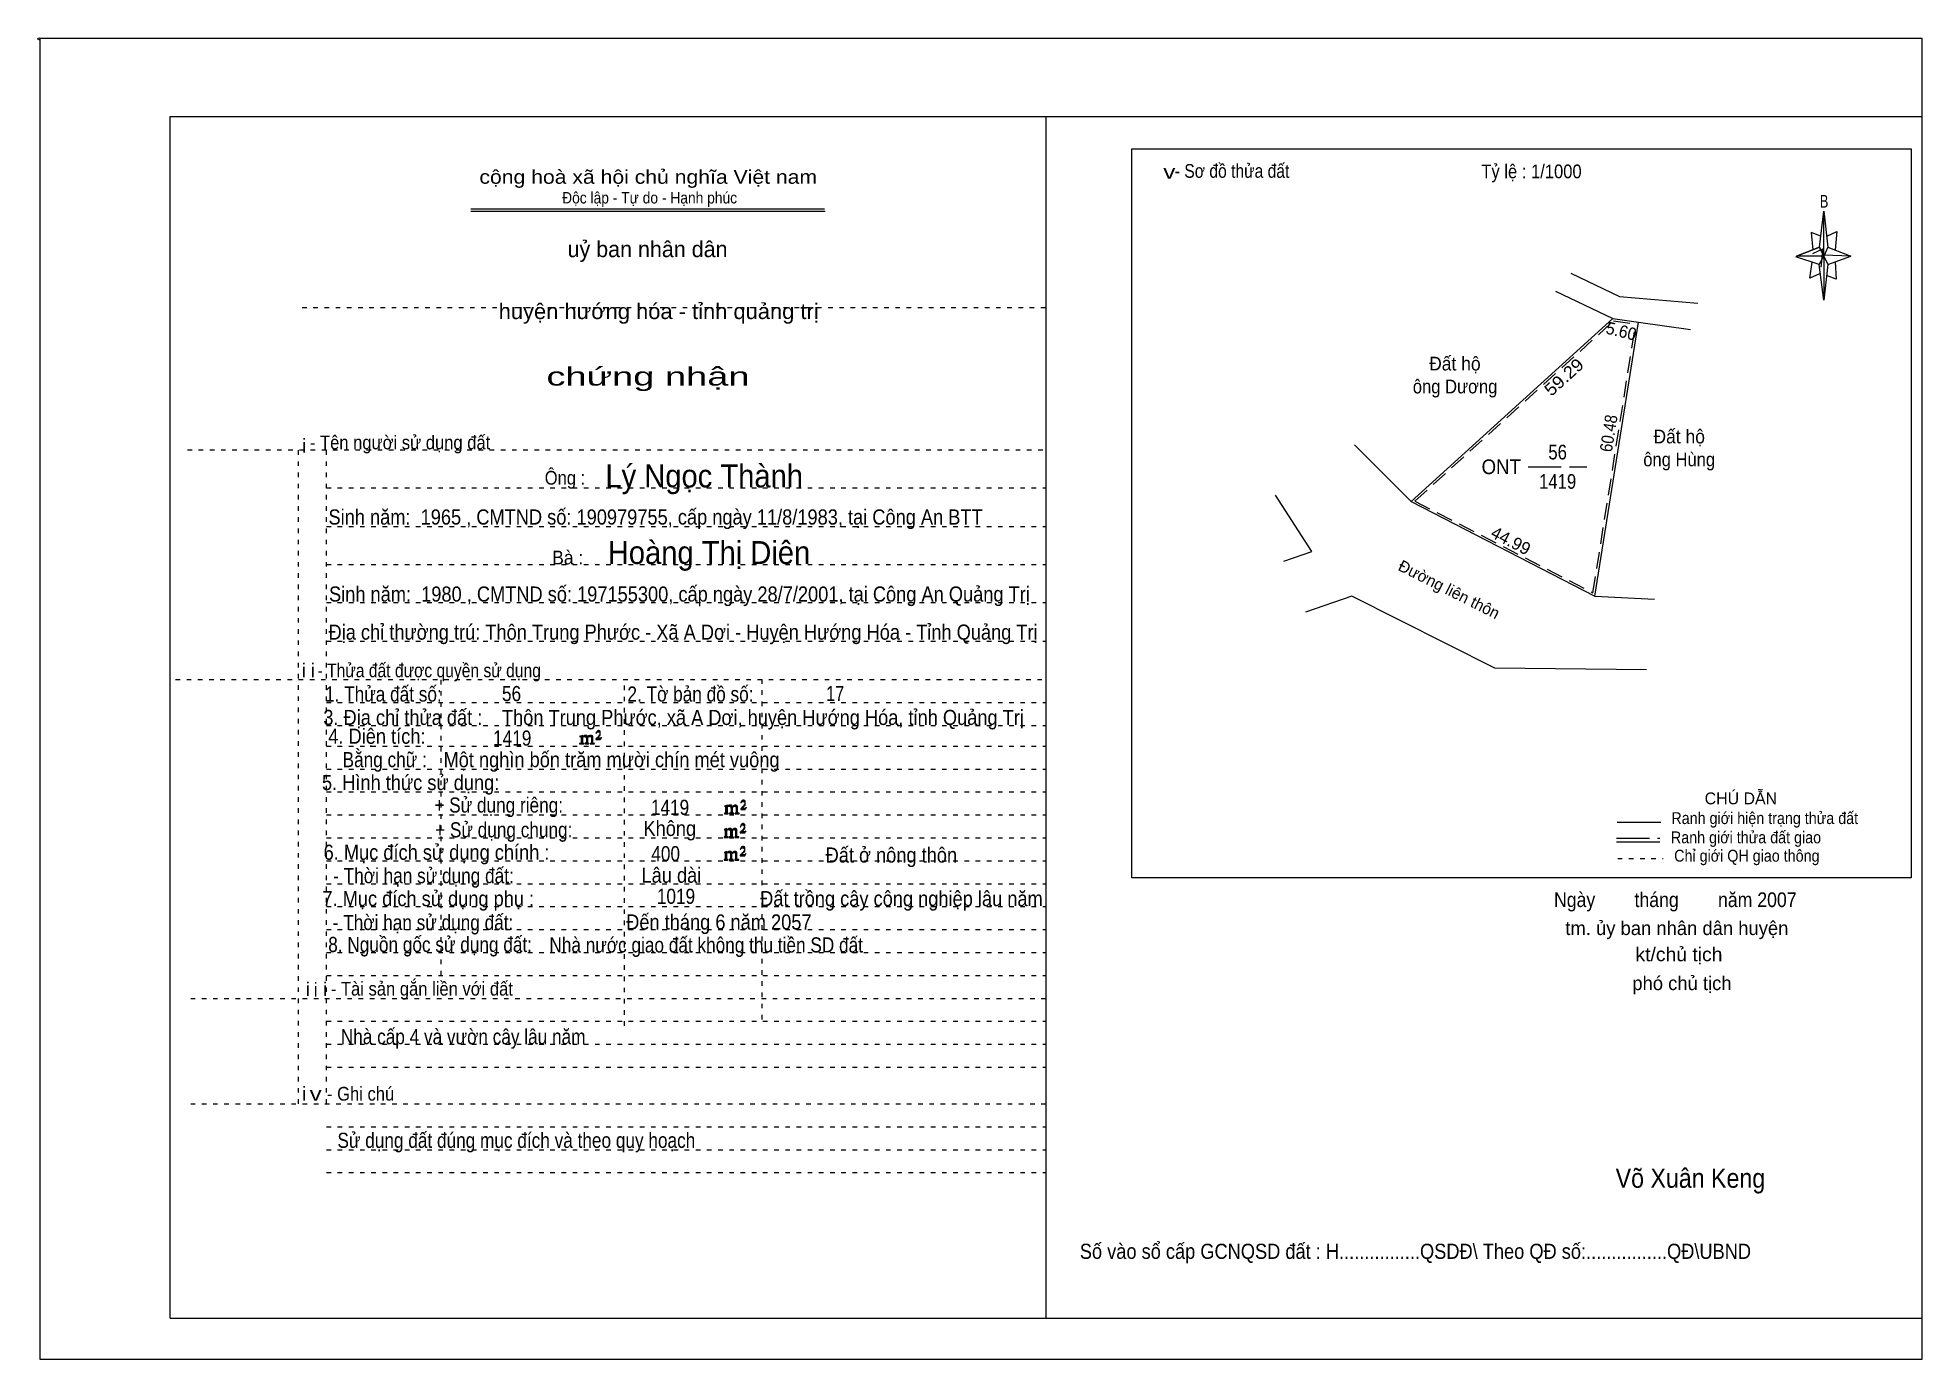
# Model space of a CAD drawing. Header units: centimetres. Extents: x -1.6 to 39.5, y -3.3 to 25.5.
import ezdxf
from ezdxf.enums import TextEntityAlignment as Align

# ---------------------------------------------------------------- set-up
doc = ezdxf.new("R2010")
doc.units = ezdxf.units.CM
doc.header["$LTSCALE"] = 0.12
for name, pattern in [('DOTTED', [1.5, 0.3, -1.2]), ('LONG_DASHED', [7.5, 6, -1.5]), ('MEDIUM_DASHED', [4.5, 3, -1.5])]:
    doc.linetypes.add(name, pattern=pattern)
for name, color, linetype, lineweight in [('1', 7, 'DOTTED', 13), ('10', 7, 'Continuous', 13), ('33', 7, 'LONG_DASHED', 13), ('4', 7, 'Continuous', 13), ('5', 7, 'Continuous', 13), ('50', 7, 'Continuous', 13)]:
    doc.layers.add(name, color=color, linetype=linetype, lineweight=lineweight)
doc.layers.add('30', color=7, linetype='Continuous')

msp = doc.modelspace()

# ---------------------------------------------------------------- hatches: boundary and pattern name
at = {"layer": '50'}
for points in [[(10.27, 10.13), (10.27, 10.12), (10.27, 10.11), (10.25, 10.11), (10.24, 10.11), (10.24, 10.1), (10.33, 10.1), (10.33, 10.11), (10.32, 10.11), (10.31, 10.11), (10.31, 10.12), (10.31, 10.13), (10.31, 10.24), (10.31, 10.25), (10.32, 10.26), (10.34, 10.26), (10.35, 10.26), (10.36, 10.26), (10.37, 10.25), (10.39, 10.22), (10.39, 10.13), (10.37, 10.12), (10.37, 10.11), (10.36, 10.11), (10.35, 10.11), (10.35, 10.1), (10.44, 10.1), (10.44, 10.11), (10.43, 10.11), (10.42, 10.11), (10.42, 10.12), (10.42, 10.13), (10.42, 10.24), (10.44, 10.26), (10.45, 10.26), (10.46, 10.26), (10.49, 10.26), (10.49, 10.25), (10.5, 10.24), (10.5, 10.22), (10.5, 10.13), (10.5, 10.12), (10.49, 10.11), (10.49, 10.11), (10.47, 10.11), (10.47, 10.1), (10.56, 10.1), (10.56, 10.11), (10.55, 10.11), (10.54, 10.11), (10.53, 10.12), (10.53, 10.13), (10.53, 10.2), (10.53, 10.25), (10.53, 10.26), (10.52, 10.27), (10.5, 10.28), (10.47, 10.28), (10.46, 10.28), (10.44, 10.27), (10.41, 10.25), (10.41, 10.26), (10.4, 10.28), (10.39, 10.28), (10.37, 10.28), (10.35, 10.28), (10.34, 10.28), (10.32, 10.26), (10.31, 10.26), (10.31, 10.25), (10.31, 10.25), (10.31, 10.26), (10.31, 10.28), (10.24, 10.26), (10.24, 10.26), (10.25, 10.26), (10.27, 10.25), (10.27, 10.24), (10.27, 10.23)], [(10.69, 10.19), (10.72, 10.24), (10.72, 10.24), (10.71, 10.22), (10.69, 10.22), (10.68, 10.22), (10.63, 10.22), (10.66, 10.26), (10.67, 10.27), (10.69, 10.28), (10.69, 10.3), (10.69, 10.32), (10.69, 10.34), (10.69, 10.35), (10.69, 10.37), (10.68, 10.38), (10.67, 10.38), (10.66, 10.39), (10.65, 10.39), (10.63, 10.38), (10.63, 10.38), (10.62, 10.37), (10.61, 10.35), (10.59, 10.33), (10.61, 10.33), (10.61, 10.35), (10.62, 10.35), (10.63, 10.36), (10.65, 10.36), (10.66, 10.36), (10.67, 10.35), (10.68, 10.35), (10.68, 10.32), (10.68, 10.3), (10.66, 10.28), (10.66, 10.26), (10.65, 10.25), (10.59, 10.2), (10.59, 10.19)], [(13.42, 8.61), (13.42, 8.6), (13.42, 8.59), (13.41, 8.59), (13.4, 8.59), (13.4, 8.57), (13.48, 8.57), (13.48, 8.59), (13.47, 8.59), (13.46, 8.59), (13.46, 8.6), (13.46, 8.61), (13.46, 8.72), (13.46, 8.73), (13.47, 8.74), (13.5, 8.74), (13.51, 8.74), (13.52, 8.74), (13.53, 8.73), (13.54, 8.69), (13.54, 8.61), (13.53, 8.6), (13.53, 8.59), (13.52, 8.59), (13.51, 8.59), (13.51, 8.57), (13.6, 8.57), (13.6, 8.59), (13.58, 8.59), (13.57, 8.59), (13.57, 8.6), (13.57, 8.61), (13.57, 8.72), (13.6, 8.74), (13.61, 8.74), (13.62, 8.74), (13.64, 8.74), (13.64, 8.73), (13.65, 8.72), (13.65, 8.69), (13.65, 8.61), (13.65, 8.6), (13.64, 8.59), (13.64, 8.59), (13.63, 8.59), (13.63, 8.57), (13.72, 8.57), (13.72, 8.59), (13.7, 8.59), (13.69, 8.59), (13.68, 8.6), (13.68, 8.61), (13.68, 8.68), (13.68, 8.73), (13.68, 8.74), (13.67, 8.75), (13.65, 8.76), (13.63, 8.76), (13.62, 8.76), (13.6, 8.75), (13.56, 8.73), (13.56, 8.74), (13.55, 8.76), (13.54, 8.76), (13.53, 8.76), (13.51, 8.76), (13.5, 8.76), (13.47, 8.74), (13.46, 8.74), (13.46, 8.73), (13.46, 8.73), (13.46, 8.74), (13.46, 8.76), (13.4, 8.74), (13.4, 8.74), (13.41, 8.74), (13.42, 8.73), (13.42, 8.72), (13.42, 8.71)], [(13.85, 8.67), (13.87, 8.72), (13.87, 8.72), (13.86, 8.69), (13.85, 8.69), (13.84, 8.69), (13.78, 8.69), (13.82, 8.74), (13.83, 8.75), (13.85, 8.76), (13.85, 8.78), (13.85, 8.79), (13.85, 8.82), (13.85, 8.83), (13.85, 8.85), (13.84, 8.86), (13.83, 8.86), (13.82, 8.87), (13.8, 8.87), (13.78, 8.86), (13.78, 8.86), (13.77, 8.85), (13.76, 8.83), (13.75, 8.81), (13.76, 8.81), (13.76, 8.83), (13.77, 8.83), (13.78, 8.84), (13.8, 8.84), (13.82, 8.84), (13.83, 8.83), (13.84, 8.83), (13.84, 8.79), (13.84, 8.78), (13.82, 8.76), (13.82, 8.74), (13.8, 8.73), (13.75, 8.68), (13.75, 8.67)], [(13.41, 8.09), (13.41, 8.08), (13.41, 8.07), (13.4, 8.07), (13.39, 8.07), (13.39, 8.06), (13.48, 8.06), (13.48, 8.07), (13.47, 8.07), (13.45, 8.07), (13.45, 8.08), (13.45, 8.09), (13.45, 8.2), (13.45, 8.21), (13.47, 8.23), (13.49, 8.23), (13.5, 8.23), (13.51, 8.23), (13.52, 8.21), (13.53, 8.18), (13.53, 8.09), (13.52, 8.08), (13.52, 8.07), (13.51, 8.07), (13.5, 8.07), (13.5, 8.06), (13.59, 8.06), (13.59, 8.07), (13.58, 8.07), (13.57, 8.07), (13.57, 8.08), (13.57, 8.09), (13.57, 8.2), (13.59, 8.23), (13.6, 8.23), (13.61, 8.23), (13.63, 8.23), (13.63, 8.21), (13.64, 8.2), (13.64, 8.18), (13.64, 8.09), (13.64, 8.08), (13.63, 8.07), (13.63, 8.07), (13.62, 8.07), (13.62, 8.06), (13.71, 8.06), (13.71, 8.07), (13.7, 8.07), (13.69, 8.07), (13.67, 8.08), (13.67, 8.09), (13.67, 8.17), (13.67, 8.21), (13.67, 8.23), (13.66, 8.24), (13.64, 8.25), (13.62, 8.25), (13.61, 8.25), (13.59, 8.24), (13.55, 8.21), (13.55, 8.23), (13.54, 8.25), (13.53, 8.25), (13.52, 8.25), (13.5, 8.25), (13.49, 8.25), (13.47, 8.23), (13.45, 8.23), (13.45, 8.21), (13.45, 8.21), (13.45, 8.23), (13.45, 8.25), (13.39, 8.23), (13.39, 8.23), (13.4, 8.23), (13.41, 8.21), (13.41, 8.2), (13.41, 8.19)], [(13.84, 8.16), (13.86, 8.2), (13.86, 8.2), (13.85, 8.18), (13.84, 8.18), (13.83, 8.18), (13.77, 8.18), (13.81, 8.23), (13.82, 8.24), (13.84, 8.25), (13.84, 8.27), (13.84, 8.28), (13.84, 8.3), (13.84, 8.31), (13.84, 8.34), (13.83, 8.35), (13.82, 8.35), (13.81, 8.36), (13.8, 8.36), (13.77, 8.35), (13.77, 8.35), (13.76, 8.34), (13.75, 8.31), (13.74, 8.29), (13.75, 8.29), (13.75, 8.31), (13.76, 8.31), (13.77, 8.33), (13.8, 8.33), (13.81, 8.33), (13.82, 8.31), (13.83, 8.31), (13.83, 8.28), (13.83, 8.27), (13.81, 8.25), (13.81, 8.23), (13.8, 8.21), (13.74, 8.17), (13.74, 8.16)], [(13.84, 7.66), (13.86, 7.71), (13.86, 7.71), (13.85, 7.68), (13.84, 7.68), (13.83, 7.68), (13.77, 7.68), (13.81, 7.73), (13.82, 7.74), (13.84, 7.75), (13.84, 7.77), (13.84, 7.78), (13.84, 7.81), (13.84, 7.82), (13.84, 7.84), (13.83, 7.85), (13.82, 7.85), (13.81, 7.86), (13.79, 7.86), (13.77, 7.85), (13.77, 7.85), (13.76, 7.84), (13.75, 7.82), (13.74, 7.8), (13.75, 7.8), (13.75, 7.82), (13.76, 7.82), (13.77, 7.83), (13.79, 7.83), (13.81, 7.83), (13.82, 7.82), (13.83, 7.82), (13.83, 7.78), (13.83, 7.77), (13.81, 7.75), (13.81, 7.73), (13.79, 7.72), (13.74, 7.67), (13.74, 7.66)], [(13.41, 7.6), (13.41, 7.59), (13.41, 7.58), (13.4, 7.58), (13.39, 7.58), (13.39, 7.56), (13.47, 7.56), (13.47, 7.58), (13.46, 7.58), (13.45, 7.58), (13.45, 7.59), (13.45, 7.6), (13.45, 7.71), (13.45, 7.72), (13.46, 7.73), (13.49, 7.73), (13.5, 7.73), (13.51, 7.73), (13.52, 7.72), (13.53, 7.68), (13.53, 7.6), (13.52, 7.59), (13.52, 7.58), (13.51, 7.58), (13.5, 7.58), (13.5, 7.56), (13.59, 7.56), (13.59, 7.58), (13.57, 7.58), (13.56, 7.58), (13.56, 7.59), (13.56, 7.6), (13.56, 7.71), (13.59, 7.73), (13.6, 7.73), (13.61, 7.73), (13.63, 7.73), (13.63, 7.72), (13.64, 7.71), (13.64, 7.68), (13.64, 7.6), (13.64, 7.59), (13.63, 7.58), (13.63, 7.58), (13.62, 7.58), (13.62, 7.56), (13.71, 7.56), (13.71, 7.58), (13.69, 7.58), (13.68, 7.58), (13.67, 7.59), (13.67, 7.6), (13.67, 7.67), (13.67, 7.72), (13.67, 7.73), (13.66, 7.74), (13.64, 7.75), (13.62, 7.75), (13.61, 7.75), (13.59, 7.74), (13.55, 7.72), (13.55, 7.73), (13.54, 7.75), (13.53, 7.75), (13.52, 7.75), (13.5, 7.75), (13.49, 7.75), (13.46, 7.73), (13.45, 7.73), (13.45, 7.72), (13.45, 7.72), (13.45, 7.73), (13.45, 7.75), (13.39, 7.73), (13.39, 7.73), (13.4, 7.73), (13.41, 7.72), (13.41, 7.71), (13.41, 7.7)]]:
    msp.add_hatch(color=256, dxfattribs=at).paths.add_polyline_path(points)

# ---------------------------------------------------------------- linework, layer by layer
at = {"layer": '1', "linetype": 'Continuous'}
for p, q in [((1.31, -2.42), (1.31, 23.78)), ((1.31, 23.78), (39.51, 23.78)), ((20.41, -2.42), (20.41, 23.78)), ((39.51, -2.42), (39.51, 23.78)), ((7.87, 21.76), (15.58, 21.76)), ((7.87, 21.71), (15.59, 21.71)), ((37.26, 20.55), (36.75, 20.72)), ((1.31, -2.42), (39.51, -2.42))]:
    msp.add_line(p, q, dxfattribs=at)
at = {"layer": '1'}
for p, q in [((4.19, 19.61), (20.41, 19.61)), ((1.69, 16.51), (20.41, 16.51)), ((4.11, 2.25), (4.11, 16.51)), ((4.72, 2.25), (4.72, 16.51)), ((4.72, 15.68), (20.41, 15.68)), ((4.72, 14.84), (20.41, 14.84)), ((4.72, 14.01), (20.41, 14.01)), ((4.72, 13.18), (20.41, 13.18)), ((4.72, 12.34), (20.41, 12.34)), ((1.43, 11.5), (20.41, 11.5)), ((7.22, 5.05), (7.22, 11.5)), ((11.22, 3.95), (11.22, 11.5)), ((14.22, 4.09), (14.22, 11.5)), ((4.72, 11), (20.41, 11)), ((4.72, 10.5), (20.41, 10.5)), ((4.72, 10.05), (20.41, 10.05)), ((4.72, 9.55), (20.41, 9.55)), ((4.72, 9.05), (20.41, 9.05)), ((4.72, 8.55), (20.41, 8.55)), ((4.72, 8.05), (20.41, 8.05)), ((4.72, 7.55), (20.41, 7.55)), ((4.72, 7.05), (20.41, 7.05)), ((4.72, 6.55), (20.41, 6.55)), ((4.72, 6.05), (20.41, 6.05)), ((4.72, 5.55), (20.41, 5.55)), ((4.72, 5.05), (20.41, 5.05)), ((1.76, 4.55), (20.41, 4.55)), ((4.72, 4.05), (20.41, 4.05)), ((4.72, 3.55), (20.41, 3.55)), ((4.72, 3.05), (20.41, 3.05)), ((1.76, 2.25), (20.41, 2.25)), ((4.72, 1.75), (20.41, 1.75)), ((4.72, 1.25), (20.41, 1.25)), ((4.72, 0.75), (20.41, 0.75))]:
    msp.add_line(p, q, dxfattribs=at)
at = {"layer": '1', "linetype": 'Continuous'}
msp.add_lwpolyline([(-1.53, -3.32), (39.51, -3.32), (39.51, 25.48), (-1.53, 25.48)], close=True, dxfattribs=at)
msp.add_lwpolyline([(37.27, 20.35), (37.06, 20.25), (37.11, 20.6)], dxfattribs=at)
at = {"layer": '10'}
for p, q in [((31.85, 20.36), (32.91, 19.85)), ((32.91, 19.85), (34.62, 19.71)), ((32.37, 13.32), (33.32, 19.29)), ((28.37, 15.38), (32.37, 13.32)), ((32.37, 13.32), (33.67, 13.25))]:
    msp.add_line(p, q, dxfattribs=at)
at = {"layer": '10', "linetype": 'MEDIUM_DASHED'}
for p, q in [((32.33, 13.39), (33.26, 19.25)), ((28.45, 15.39), (32.33, 13.39))]:
    msp.add_line(p, q, dxfattribs=at)
at = {"layer": '10'}
for points in [[(31.51, 19.97), (32.76, 19.37), (33.32, 19.29), (34.46, 19.13)], [(27.13, 16.62), (28.37, 15.38), (32.76, 19.37)], [(25.59, 14.08), (26.2, 14.29), (25.41, 15.52)], [(33.5, 11.71), (30.19, 11.75), (27.07, 13.32), (26.06, 12.97)]]:
    msp.add_lwpolyline(points, dxfattribs=at)
at = {"layer": '10', "linetype": 'MEDIUM_DASHED'}
msp.add_lwpolyline([(28.45, 15.39), (32.78, 19.32), (33.26, 19.25)], dxfattribs=at)
at = {"layer": '33'}
msp.add_line((30.92, 16.14), (32.2, 16.14), dxfattribs=at)
at = {"layer": '4'}
for p, q in [((32.86, 8.39), (33.81, 8.39)), ((32.84, 7.96), (33.79, 7.96))]:
    msp.add_line(p, q, dxfattribs=at)
at = {"layer": '4', "linetype": 'LONG_DASHED'}
msp.add_line((32.84, 8.04), (33.79, 8.04), dxfattribs=at)
at = {"layer": '4', "linetype": 'DOTTED'}
msp.add_line((32.87, 7.6), (33.86, 7.6), dxfattribs=at)
at = {"layer": '4'}
msp.add_lwpolyline([(22.28, 23.07), (39.27, 23.07), (39.27, 7.18), (22.28, 7.18)], close=True, dxfattribs=at)
msp.add_circle((-1.55, 25.47), 0.025, dxfattribs=at)
at = {"layer": '5'}
for p, q in [((37.27, 20.93), (37.36, 21.71)), ((37.45, 20.55), (37.36, 19.77)), ((37.45, 20.93), (37.95, 20.73)), ((37.61, 20.61), (37.63, 20.23)), ((37.63, 20.23), (37.42, 20.31))]:
    msp.add_line(p, q, dxfattribs=at)
for points in [[(37.36, 21.71), (37.45, 20.93), (37.36, 20.73)], [(37.36, 20.73), (36.77, 20.73), (37.27, 20.93), (37.45, 20.55), (37.95, 20.73), (37.36, 20.75)], [(37.36, 20.73), (37.36, 19.77), (37.26, 20.55)]]:
    msp.add_lwpolyline(points, close=True, dxfattribs=at)
for points in [[(37.3, 21.17), (37.09, 21.25), (37.12, 20.87)], [(37.43, 21.17), (37.65, 21.27), (37.61, 20.87)], [(37.36, 20.73), (37.27, 20.93), (36.77, 20.73)], [(37.12, 20.79), (37.34, 20.89), (37.3, 20.49)], [(37.36, 20.73), (37.45, 20.55), (37.95, 20.73)]]:
    msp.add_lwpolyline(points, dxfattribs=at)
at = {"layer": '50'}
for points in [[(10.27, 10.13), (10.27, 10.12), (10.27, 10.11), (10.25, 10.11), (10.24, 10.11), (10.24, 10.1), (10.33, 10.1), (10.33, 10.11), (10.32, 10.11), (10.31, 10.11), (10.31, 10.12), (10.31, 10.13), (10.31, 10.24), (10.31, 10.25), (10.32, 10.26), (10.34, 10.26), (10.35, 10.26), (10.36, 10.26), (10.37, 10.25), (10.39, 10.22), (10.39, 10.13), (10.37, 10.12), (10.37, 10.11), (10.36, 10.11), (10.35, 10.11), (10.35, 10.1), (10.44, 10.1), (10.44, 10.11), (10.43, 10.11), (10.42, 10.11), (10.42, 10.12), (10.42, 10.13), (10.42, 10.24), (10.44, 10.26), (10.45, 10.26), (10.46, 10.26), (10.49, 10.26), (10.49, 10.25), (10.5, 10.24), (10.5, 10.22), (10.5, 10.13), (10.5, 10.12), (10.49, 10.11), (10.49, 10.11), (10.47, 10.11), (10.47, 10.1), (10.56, 10.1), (10.56, 10.11), (10.55, 10.11), (10.54, 10.11), (10.53, 10.12), (10.53, 10.13), (10.53, 10.2), (10.53, 10.25), (10.53, 10.26), (10.52, 10.27), (10.5, 10.28), (10.47, 10.28), (10.46, 10.28), (10.44, 10.27), (10.41, 10.25), (10.41, 10.26), (10.4, 10.28), (10.39, 10.28), (10.37, 10.28), (10.35, 10.28), (10.34, 10.28), (10.32, 10.26), (10.31, 10.26), (10.31, 10.25), (10.31, 10.25), (10.31, 10.26), (10.31, 10.28), (10.24, 10.26), (10.24, 10.26), (10.25, 10.26), (10.27, 10.25), (10.27, 10.24), (10.27, 10.23)], [(10.69, 10.19), (10.72, 10.24), (10.72, 10.24), (10.71, 10.22), (10.69, 10.22), (10.68, 10.22), (10.63, 10.22), (10.66, 10.26), (10.67, 10.27), (10.69, 10.28), (10.69, 10.3), (10.69, 10.32), (10.69, 10.34), (10.69, 10.35), (10.69, 10.37), (10.68, 10.38), (10.67, 10.38), (10.66, 10.39), (10.65, 10.39), (10.63, 10.38), (10.63, 10.38), (10.62, 10.37), (10.61, 10.35), (10.59, 10.33), (10.61, 10.33), (10.61, 10.35), (10.62, 10.35), (10.63, 10.36), (10.65, 10.36), (10.66, 10.36), (10.67, 10.35), (10.68, 10.35), (10.68, 10.32), (10.68, 10.3), (10.66, 10.28), (10.66, 10.26), (10.65, 10.25), (10.59, 10.2), (10.59, 10.19)], [(13.42, 8.61), (13.42, 8.6), (13.42, 8.59), (13.41, 8.59), (13.4, 8.59), (13.4, 8.57), (13.48, 8.57), (13.48, 8.59), (13.47, 8.59), (13.46, 8.59), (13.46, 8.6), (13.46, 8.61), (13.46, 8.72), (13.46, 8.73), (13.47, 8.74), (13.5, 8.74), (13.51, 8.74), (13.52, 8.74), (13.53, 8.73), (13.54, 8.69), (13.54, 8.61), (13.53, 8.6), (13.53, 8.59), (13.52, 8.59), (13.51, 8.59), (13.51, 8.57), (13.6, 8.57), (13.6, 8.59), (13.58, 8.59), (13.57, 8.59), (13.57, 8.6), (13.57, 8.61), (13.57, 8.72), (13.6, 8.74), (13.61, 8.74), (13.62, 8.74), (13.64, 8.74), (13.64, 8.73), (13.65, 8.72), (13.65, 8.69), (13.65, 8.61), (13.65, 8.6), (13.64, 8.59), (13.64, 8.59), (13.63, 8.59), (13.63, 8.57), (13.72, 8.57), (13.72, 8.59), (13.7, 8.59), (13.69, 8.59), (13.68, 8.6), (13.68, 8.61), (13.68, 8.68), (13.68, 8.73), (13.68, 8.74), (13.67, 8.75), (13.65, 8.76), (13.63, 8.76), (13.62, 8.76), (13.6, 8.75), (13.56, 8.73), (13.56, 8.74), (13.55, 8.76), (13.54, 8.76), (13.53, 8.76), (13.51, 8.76), (13.5, 8.76), (13.47, 8.74), (13.46, 8.74), (13.46, 8.73), (13.46, 8.73), (13.46, 8.74), (13.46, 8.76), (13.4, 8.74), (13.4, 8.74), (13.41, 8.74), (13.42, 8.73), (13.42, 8.72), (13.42, 8.71)], [(13.85, 8.67), (13.87, 8.72), (13.87, 8.72), (13.86, 8.69), (13.85, 8.69), (13.84, 8.69), (13.78, 8.69), (13.82, 8.74), (13.83, 8.75), (13.85, 8.76), (13.85, 8.78), (13.85, 8.79), (13.85, 8.82), (13.85, 8.83), (13.85, 8.85), (13.84, 8.86), (13.83, 8.86), (13.82, 8.87), (13.8, 8.87), (13.78, 8.86), (13.78, 8.86), (13.77, 8.85), (13.76, 8.83), (13.75, 8.81), (13.76, 8.81), (13.76, 8.83), (13.77, 8.83), (13.78, 8.84), (13.8, 8.84), (13.82, 8.84), (13.83, 8.83), (13.84, 8.83), (13.84, 8.79), (13.84, 8.78), (13.82, 8.76), (13.82, 8.74), (13.8, 8.73), (13.75, 8.68), (13.75, 8.67)], [(13.41, 8.09), (13.41, 8.08), (13.41, 8.07), (13.4, 8.07), (13.39, 8.07), (13.39, 8.06), (13.48, 8.06), (13.48, 8.07), (13.47, 8.07), (13.45, 8.07), (13.45, 8.08), (13.45, 8.09), (13.45, 8.2), (13.45, 8.21), (13.47, 8.23), (13.49, 8.23), (13.5, 8.23), (13.51, 8.23), (13.52, 8.21), (13.53, 8.18), (13.53, 8.09), (13.52, 8.08), (13.52, 8.07), (13.51, 8.07), (13.5, 8.07), (13.5, 8.06), (13.59, 8.06), (13.59, 8.07), (13.58, 8.07), (13.57, 8.07), (13.57, 8.08), (13.57, 8.09), (13.57, 8.2), (13.59, 8.23), (13.6, 8.23), (13.61, 8.23), (13.63, 8.23), (13.63, 8.21), (13.64, 8.2), (13.64, 8.18), (13.64, 8.09), (13.64, 8.08), (13.63, 8.07), (13.63, 8.07), (13.62, 8.07), (13.62, 8.06), (13.71, 8.06), (13.71, 8.07), (13.7, 8.07), (13.69, 8.07), (13.67, 8.08), (13.67, 8.09), (13.67, 8.17), (13.67, 8.21), (13.67, 8.23), (13.66, 8.24), (13.64, 8.25), (13.62, 8.25), (13.61, 8.25), (13.59, 8.24), (13.55, 8.21), (13.55, 8.23), (13.54, 8.25), (13.53, 8.25), (13.52, 8.25), (13.5, 8.25), (13.49, 8.25), (13.47, 8.23), (13.45, 8.23), (13.45, 8.21), (13.45, 8.21), (13.45, 8.23), (13.45, 8.25), (13.39, 8.23), (13.39, 8.23), (13.4, 8.23), (13.41, 8.21), (13.41, 8.2), (13.41, 8.19)], [(13.84, 8.16), (13.86, 8.2), (13.86, 8.2), (13.85, 8.18), (13.84, 8.18), (13.83, 8.18), (13.77, 8.18), (13.81, 8.23), (13.82, 8.24), (13.84, 8.25), (13.84, 8.27), (13.84, 8.28), (13.84, 8.3), (13.84, 8.31), (13.84, 8.34), (13.83, 8.35), (13.82, 8.35), (13.81, 8.36), (13.8, 8.36), (13.77, 8.35), (13.77, 8.35), (13.76, 8.34), (13.75, 8.31), (13.74, 8.29), (13.75, 8.29), (13.75, 8.31), (13.76, 8.31), (13.77, 8.33), (13.8, 8.33), (13.81, 8.33), (13.82, 8.31), (13.83, 8.31), (13.83, 8.28), (13.83, 8.27), (13.81, 8.25), (13.81, 8.23), (13.8, 8.21), (13.74, 8.17), (13.74, 8.16)], [(13.84, 7.66), (13.86, 7.71), (13.86, 7.71), (13.85, 7.68), (13.84, 7.68), (13.83, 7.68), (13.77, 7.68), (13.81, 7.73), (13.82, 7.74), (13.84, 7.75), (13.84, 7.77), (13.84, 7.78), (13.84, 7.81), (13.84, 7.82), (13.84, 7.84), (13.83, 7.85), (13.82, 7.85), (13.81, 7.86), (13.79, 7.86), (13.77, 7.85), (13.77, 7.85), (13.76, 7.84), (13.75, 7.82), (13.74, 7.8), (13.75, 7.8), (13.75, 7.82), (13.76, 7.82), (13.77, 7.83), (13.79, 7.83), (13.81, 7.83), (13.82, 7.82), (13.83, 7.82), (13.83, 7.78), (13.83, 7.77), (13.81, 7.75), (13.81, 7.73), (13.79, 7.72), (13.74, 7.67), (13.74, 7.66)], [(13.41, 7.6), (13.41, 7.59), (13.41, 7.58), (13.4, 7.58), (13.39, 7.58), (13.39, 7.56), (13.47, 7.56), (13.47, 7.58), (13.46, 7.58), (13.45, 7.58), (13.45, 7.59), (13.45, 7.6), (13.45, 7.71), (13.45, 7.72), (13.46, 7.73), (13.49, 7.73), (13.5, 7.73), (13.51, 7.73), (13.52, 7.72), (13.53, 7.68), (13.53, 7.6), (13.52, 7.59), (13.52, 7.58), (13.51, 7.58), (13.5, 7.58), (13.5, 7.56), (13.59, 7.56), (13.59, 7.58), (13.57, 7.58), (13.56, 7.58), (13.56, 7.59), (13.56, 7.6), (13.56, 7.71), (13.59, 7.73), (13.6, 7.73), (13.61, 7.73), (13.63, 7.73), (13.63, 7.72), (13.64, 7.71), (13.64, 7.68), (13.64, 7.6), (13.64, 7.59), (13.63, 7.58), (13.63, 7.58), (13.62, 7.58), (13.62, 7.56), (13.71, 7.56), (13.71, 7.58), (13.69, 7.58), (13.68, 7.58), (13.67, 7.59), (13.67, 7.6), (13.67, 7.67), (13.67, 7.72), (13.67, 7.73), (13.66, 7.74), (13.64, 7.75), (13.62, 7.75), (13.61, 7.75), (13.59, 7.74), (13.55, 7.72), (13.55, 7.73), (13.54, 7.75), (13.53, 7.75), (13.52, 7.75), (13.5, 7.75), (13.49, 7.75), (13.46, 7.73), (13.45, 7.73), (13.45, 7.72), (13.45, 7.72), (13.45, 7.73), (13.45, 7.75), (13.39, 7.73), (13.39, 7.73), (13.4, 7.73), (13.41, 7.72), (13.41, 7.71), (13.41, 7.7)]]:
    msp.add_lwpolyline(points, close=True, dxfattribs=at)

# ---------------------------------------------------------------- texts
at = {"layer": '1'}
for s, height, width, p in [('cộng hoà xã hội chủ nghĩa Việt nam', 0.3, 1.15, (11.735, 22.31)), ('v', 0.3, 1.3, (23.095, 22.42)), ('- Sơ đồ thửa đất ', 0.3, 0.85, (24.51, 22.44)), ('Độc lập - Tự do - Hạnh phúc', 0.25, 0.9, (11.765, 21.88)), ('chứng nhận', 0.4, 1.55, (11.73, 17.91)), ('- Tên người sử dụng đất', 0.3, 0.9, (6.325, 16.52)), ('- Thửa đất được quyền sử dụng', 0.3, 0.85, (6.96, 11.55)), ('- Tài sản gắn liền với đất ', 0.3, 0.9, (6.85, 4.61)), ('v', 0.3, 1.3, (4.485, 2.32)), ('- Ghi chú', 0.3, 0.9, (5.465, 2.32))]:
    msp.add_text(s, height=height, dxfattribs=dict(at, width=width)).set_placement(p, align=Align.CENTER)
for s, height, p in [('uỷ ban nhân dân', 0.35, (11.72, 20.71)), ('i', 0.3, (4.235, 16.45)), ('i', 0.3, (4.225, 11.55)), ('i', 0.3, (4.425, 11.55)), ('i', 0.3, (4.315, 4.6)), ('i', 0.3, (4.485, 4.59)), ('i', 0.3, (4.695, 4.6)), ('i', 0.3, (4.235, 2.32))]:
    msp.add_text(s, height=height, dxfattribs=at).set_placement(p, align=Align.CENTER)
at = {"layer": '10'}
for s, height, width, p in [('Tỷ lệ : 1/1000', 0.3, 0.9, (30.99, 22.43)), ('Đất hộ', 0.3, 0.95, (29.32, 18.24)), ('ông Dương', 0.3, 0.9, (29.325, 17.74)), ('Đất hộ', 0.3, 0.95, (34.21, 16.65)), ('ông Hùng', 0.3, 0.9, (34.21, 16.15)), ('Lý Ngọc Thành', 0.5, 0.95, (12.955, 15.69)), ('Hoàng Thị Diên', 0.5, 0.95, (13.06, 14.02)), ('Võ Xuân Keng', 0.42, 0.9, (34.455, 0.42))]:
    msp.add_text(s, height=height, dxfattribs=dict(at, width=width)).set_placement(p, align=Align.CENTER)
msp.add_text('Đường liên thôn ', height=0.25, rotation=333.288, dxfattribs=at).set_placement((29.179, 13.332), align=Align.CENTER)
at = {"layer": '30'}
for s, height, rotation, width, p in [('5.60', 0.2699, 346, 0.95, (32.917, 18.968)), ('59.29', 0.27, 42.259, 1.1, (31.789, 17.995)), ('60.48', 0.27, 81.011, 0.9, (32.805, 16.849))]:
    msp.add_text(s, height=height, rotation=rotation, dxfattribs=dict(at, width=width)).set_placement(p, align=Align.CENTER)
msp.add_text('44.99', height=0.27, rotation=332.695, dxfattribs=at).set_placement((30.478, 14.409), align=Align.CENTER)
at = {"layer": '33', "width": 0.85}
for s, p in [('56', (31.56, 16.3)), ('1419', (31.56, 15.66))]:
    msp.add_text(s, height=0.32, dxfattribs=at).set_placement(p, align=Align.CENTER)
at = {"layer": '33', "width": 0.95}
msp.add_text('ONT', height=0.32, dxfattribs=at).set_placement((30.76, 15.98), align=Align.RIGHT)
at = {"layer": '4'}
msp.add_text('CHÚ DẪN', height=0.2591, dxfattribs=at).set_placement((35.555, 8.78), align=Align.CENTER)
at = {"layer": '4', "width": 0.9}
for s, p in [('Ranh giới hiện trạng thửa đất', (36.075, 8.35)), ('Ranh giới thửa đất giao ', (35.71, 7.93)), ('Chỉ giới QH giao thông', (35.685, 7.53))]:
    msp.add_text(s, height=0.2591, dxfattribs=at).set_placement(p, align=Align.CENTER)
at = {"layer": '5', "width": 0.75}
msp.add_text('B', height=0.276, dxfattribs=at).set_placement((37.37, 21.79), align=Align.CENTER)
at = {"layer": '50'}
for s, height, width, p in [('  huyện hướng hóa - tỉnh quảng trị', 0.34, 1.05, (11.83, 19.36)), ('Ông :', 0.3, 0.9, (9.92, 15.75)), ('Sinh năm:  1965 , CMTND số: 190979755, cấp ngày 11/8/1983, tại Công An BTT', 0.33, 0.9, (11.895, 14.88)), ('Bà :', 0.3, 0.95, (9.98, 14.01)), ('Sinh năm:  1980 , CMTND số: 197155300, cấp ngày 28/7/2001, tại Công An Quảng Trị', 0.33, 0.9, (12.415, 13.2)), ('Địa chỉ thường trú: Thôn Trung Phước - Xã A Dơi - Huyện Hướng Hóa - Tỉnh Quảng Trị', 0.33, 0.9, (12.495, 12.37)), ('1. Thửa đất số:  ', 0.33, 0.85, (6.065, 11.02)), ('56', 0.33, 0.85, (8.755, 11.03)), ('2. Tờ bản đồ số:  ', 0.33, 0.85, (12.76, 11.02)), ('17', 0.33, 0.8, (15.81, 11.03)), ('3. Địa chỉ thửa đất : ', 0.33, 0.9, (6.44, 10.51)), ('Thôn Trung Phước, xã A Dơi, huyện Hướng Hóa, tỉnh Quảng Trị', 0.33, 0.9, (14.235, 10.51)), ('4. Diện tích: ', 0.33, 0.9, (5.875, 10.1)), ('1419', 0.33, 0.85, (8.77, 10.06)), ('Bằng chữ :', 0.33, 0.85, (5.99, 9.59)), ('Một nghìn bốn trăm mười chín mét vuông', 0.33, 0.9, (10.935, 9.59)), ('5. Hình thức sử dụng:', 0.33, 0.9, (6.555, 9.09)), ('+ Sử dụng riêng:', 0.33, 0.85, (8.475, 8.6)), ('1419', 0.33, 0.85, (12.21, 8.55)), ('+ Sử dụng chung:', 0.33, 0.85, (8.585, 8.06)), ('Không', 0.33, 0.9, (12.205, 8.09)), ('6. Mục đích sử dụng chính :', 0.33, 0.9, (7.12, 7.57)), ('400', 0.33, 0.85, (12.115, 7.54)), ('Đất ở nông thôn', 0.33, 0.9, (17.035, 7.51)), ('- Thời hạn sử dụng đất:', 0.33, 0.85, (6.835, 7.06)), ('Lâu dài', 0.33, 0.9, (12.24, 7.07)), ('7. Mục đích sử dụng phụ :', 0.33, 0.9, (6.94, 6.56)), ('1019', 0.33, 0.85, (12.34, 6.61)), ('Đất trồng cây công nghiệp lâu năm', 0.33, 0.9, (17.255, 6.56)), ('Ngày        tháng        năm 2007', 0.32, 0.9, (34.125, 6.54)), ('- Thời hạn sử dụng đất:', 0.33, 0.85, (6.825, 6.04)), ('Đến tháng 6 năm 2057', 0.33, 0.9, (13.275, 6.05)), ('8. Nguồn gốc sử dụng đất:', 0.33, 0.85, (6.98, 5.56)), ('Nhà nước giao đất không thu tiền SD đất ', 0.33, 0.85, (13.05, 5.55)), ('kt/chủ tịch', 0.3, 1.05, (34.205, 5.36)), ('Nhà cấp 4 và vườn cây lâu năm', 0.33, 0.85, (7.7, 3.55)), ('Sử dụng đất đúng mục đích và theo quy hoạch', 0.33, 0.85, (8.86, 1.29)), ('Số vào sổ cấp GCNQSD đất : H................QSDĐ\\ Theo QĐ số:................QĐ\\UBND', 0.33, 0.9, (28.46, -1.13))]:
    msp.add_text(s, height=height, dxfattribs=dict(at, width=width)).set_placement(p, align=Align.CENTER)
for s, p in [('tm. ủy ban nhân dân huyện ', (34.215, 5.93)), ('phó chủ tịch', (34.27, 4.73))]:
    msp.add_text(s, height=0.3, dxfattribs=at).set_placement(p, align=Align.CENTER)

doc.saveas('drawing.dxf')
